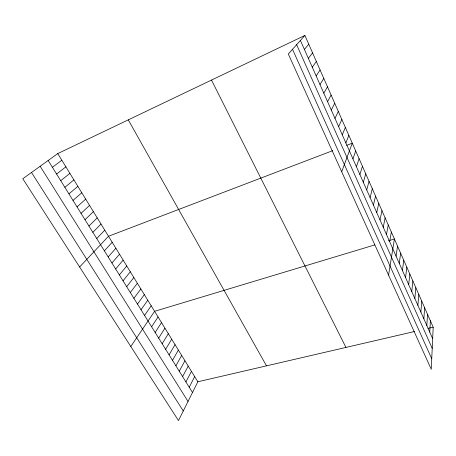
<?xml version="1.0" encoding="UTF-8"?>
<svg xmlns="http://www.w3.org/2000/svg" width="456" height="456" viewBox="0 0 456 456"><rect width="100%" height="100%" fill="white"/><g stroke="black" fill="none" stroke-linecap="round" stroke-linejoin="round"><path stroke-width="0.68" d="M433.2 327.186L431.251 369.28L288.312 54.013L304.899 35.431L433.2 327.186L428.064 328.377M429.763 332.133L430.367 320.739M426.827 325.521L427.511 314.241M423.869 318.852L424.627 307.692M420.888 312.121L421.72 301.08M417.878 305.338L418.79 294.416M414.84 298.492L415.832 287.696M411.779 291.583L412.851 280.919M408.69 284.618L409.847 274.079M405.572 277.584L406.815 267.182M402.426 270.493L403.754 260.228M399.257 263.34L400.67 253.211M396.053 256.118L397.558 246.132M388.569 275.139L394.417 238.995L388.478 240.785M389.663 241.703L391.345 232.001M386.471 234.504L388.244 224.95M383.251 227.248L385.115 217.837M380.002 219.917L381.963 210.666M376.724 212.53L378.776 203.433M373.418 205.075L375.567 196.131M370.084 197.545L372.33 188.767M366.715 189.952L369.064 181.34M363.318 182.292L365.769 173.844M359.892 174.562L362.44 166.28M356.432 166.759L359.089 158.654M352.938 158.882L355.703 150.959M341.692 171.741L352.288 143.19L346.657 145.339M345.853 142.91L348.84 135.352M342.262 134.811L345.363 127.441M338.637 126.637L341.852 119.461M334.983 118.383L338.312 111.406M414.453 331.535L197.847 381.78L178.478 420.569L22.8 178.752L57.741 153.586L304.899 35.431M331.29 110.056L334.732 103.278M189.223 387.235L194.661 376.588M185.923 381.934L191.446 371.355M182.6 376.593L188.214 366.088M327.556 101.642L331.124 95.07M179.254 371.218L184.959 360.787M175.885 365.803L181.682 355.446M172.493 360.343L178.376 350.071M323.794 93.155L327.482 86.788M169.073 354.848L175.053 344.65M165.631 349.313L171.701 339.196M162.165 343.738L168.327 333.701M319.992 84.582L323.806 78.432M158.671 338.124L164.929 328.166M155.148 332.464L161.51 322.591M151.603 326.764L158.061 316.977M316.156 75.924L320.095 69.99M130.798 346.503L154.59 311.323L374.798 244.906M144.535 315.404L151.192 305.794M141.018 309.749L147.772 300.225M312.28 67.186L316.35 61.474M137.473 304.049L144.33 294.616M133.904 298.315L140.864 288.967M130.308 292.53L137.37 283.279M308.364 58.357L312.571 52.879M126.688 286.71L133.853 277.55M123.034 280.839L130.308 271.782M119.358 274.928L126.739 265.968M304.414 49.447L308.752 44.198M115.653 268.977L123.143 260.108M111.925 262.975L119.523 254.214M108.163 256.933L115.875 248.269M104.373 250.84L112.199 242.284M79.618 267.005L108.494 236.254L332.823 150.617M96.712 238.522L104.766 230.177M92.836 232.292L101.01 224.056M88.931 226.016L97.219 217.894M84.993 219.689L93.406 211.681M81.031 213.311L89.564 205.417M77.035 206.887L85.694 199.112M73.006 200.412L81.789 192.757M68.947 193.891L77.856 186.356M64.855 187.313L73.895 179.903M60.733 180.684L69.905 173.4M56.578 174.004L65.881 166.845M52.389 167.272L61.828 160.244M31.515 172.476L183.266 410.981M40.134 166.269L188.032 401.44M48.165 160.483L192.495 392.496M57.741 153.586L197.847 381.78M128.279 119.871L266.492 365.854M211.498 80.085L345.944 347.426M292.513 49.305L431.741 358.752M296.628 44.699L432.22 348.361M300.424 40.447L432.67 338.694"/></g></svg>
